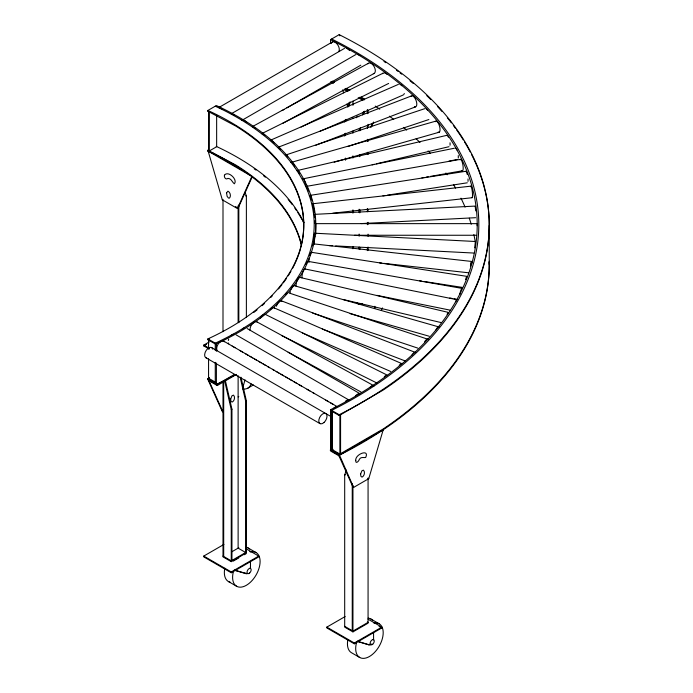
<?xml version="1.0" encoding="UTF-8"?>
<svg xmlns="http://www.w3.org/2000/svg" width="693" height="693" viewBox="0 0 693 693"><rect width="100%" height="100%" fill="white"/><g stroke="black" fill="none" stroke-linecap="round" stroke-linejoin="round"><path stroke-width="1.04" d="M314.856 237.006L314.873 235.663M474.679 247.825L475.389 241.493L314.622 233.212M314.102 236.564L313.912 244.3M314.224 235.282L314.492 233.541M344.69 122.02L345.166 119.967M348.232 106.583L349.177 102.46M345.616 121.388L346.084 119.335M349.159 105.942L350.104 101.828M359.598 128.3L359.13 130.362L359.814 130.752L360.525 127.668M362.673 114.917L363.383 111.824M363.6 114.284L364.31 111.192M356.523 117.749L357.423 116.242L358.879 116.753M242.94 386.98L245.045 379.859M338.505 454.859L352.945 487.006L353.629 487.404L368.754 478.672L383.194 429.851L382.501 429.452M368.07 478.083L368.07 623.163L352.945 631.895L344.69 627.13L344.69 475.103L346.266 470.053M301.42 244.664A252.061 145.521 0 0 0 235.759 165.003L207.874 150.199L222.314 199.818L237.439 208.558L251.88 176.403M237.439 208.558L238.123 208.16L252.131 176.975M370.694 127.295L372.444 123.397M371.379 126.897L373.57 122.02M331.652 411.166L339.189 415.523L383.064 390.133A436.027 251.732 0 0 0 484.823 189.717M333.038 449.298L331.652 450.103L339.189 454.452L383.064 429.062A436.027 251.732 0 0 0 489.215 261.261M215.956 343.572L215.263 343.971L207.874 339.709L207.874 338.903A252.061 145.521 0 0 0 207.874 110.464L216.389 105.553A263.877 152.347 0 0 1 216.381 343.815L216.389 351.282M330.526 450.251L330.526 409.719A423.475 244.49 0 0 0 330.526 39.648L339.189 34.65L339.882 35.854M208.567 111.668L208.567 150.598L207.874 150.996A252.061 145.521 0 0 1 301.42 245.469M219.057 107.389L332.259 42.039M231.28 113.756L344.473 48.406M241.77 120.417L355.899 54.522M207.874 150.199L209.286 150.979L216.649 146.734L216.649 115.367M282.216 110.542L284.087 109.459M286.893 107.839L360.802 65.168M222.314 199.818L222.999 199.428M209.26 338.903L207.874 339.709L208.593 339.319M209.251 349.073L203.751 345.902L203.751 345.105L209.251 341.935M203.751 345.902L206.497 344.317M208.567 358.775L208.567 378.239L215.956 382.501L215.263 382.9L207.874 378.638L209.321 377.876L207.874 378.638L207.874 379.435L216.814 384.598L234.234 374.541M208.991 380.778L217.238 385.542L236.521 374.411M247.851 388.149L253.352 384.97M238.123 396.907L238.816 396.509M222.999 381.644L222.999 556.877L231.254 561.642L231.254 409.606L231.938 409.208L225.32 380.379M238.123 375.736L238.123 548.146L245.686 552.512L245.686 401.273L246.379 400.875L240.939 377.191M338.929 455.803L330.674 451.039L330.249 450.095L339.189 455.249L383.194 429.851M245.92 548.674L258.749 556.081L258.749 556.877L231.254 572.756L203.751 556.877L203.751 556.081L223.917 544.438M344.69 475.103L345.374 474.705M231.713 551.845L238.816 547.747M246.379 552.113L231.254 560.845L222.999 556.081M231.254 561.642L246.379 552.91L246.379 400.875M233.29 561.079L238.79 557.908M244.291 554.729L246.119 553.672M203.751 556.081L231.254 571.959L258.749 556.081M368.07 619.195L381.817 627.13L381.817 627.927L354.314 643.806L326.81 627.927L326.81 627.13L345.149 616.545M326.81 627.13L354.314 643.009L381.817 627.13M253.127 126.221L368.511 63.219M282.441 123.51L374.177 73.423M262.023 133.506L383.246 73.094A5.83 3.11 63.5 0 0 382.64 73.675M301.091 127.07L388.643 83.437M270.651 140.151L398.397 84.373M320.192 131.228L403.378 94.906M278.006 147.323L411.287 96.006M315.904 145.192L415.861 106.713A5.83 2.642 68.9 0 1 414.405 106.687M285.966 154.937L424.731 108.68M348.25 146.414L428.854 119.542M290.965 162.465L435.663 121.18M334.182 162.188L439.319 132.181M297.332 170.547L446.777 135.334M372.15 164.804L374.255 164.31M376.36 163.817L448.977 146.699M303.092 178.82L454.365 148.233M448.891 161.157L457.354 159.451M306.219 186.408L460.654 159.321M421.872 177.893L424.003 177.521M426.134 177.139L428.265 176.767M430.396 176.394L462.352 170.79M309.875 195.409L465.783 171.292M382.934 195.85L385.065 195.521M387.205 195.183L467.29 182.796M312.378 203.794L470.876 186.166M332.761 213.21L471.976 197.73M475.086 206.09L314.319 214.371L314.839 217.723M361.235 223.588L475.606 217.697M354.521 235.256L476.117 235.256M329.201 245.599L332.441 245.764M335.681 245.928L473.787 253.049M471.76 261.46L313.262 243.841A5.83 0.901 -83.7 0 1 313.669 244.378M379.625 262.898L381.765 263.141M383.913 263.375L468.511 272.782M311.166 252.269L467.073 276.394M419.646 280.795L421.777 281.124M423.917 281.453L462.361 287.404M307.692 261.304L462.127 288.401M449.783 297.999L451.914 298.38M454.045 298.752L456.176 299.125M304.799 268.945L457.137 299.74M376.923 295.348L449.913 310.1M299.315 277.278L447.704 312.24M343.416 299.558L441.294 322.617M350.078 313.652L429.192 336.235M234.303 570.044L245.097 573.18A3.889 2.244 -60 0 0 246.327 573.293M234.988 570.434L245.781 573.579A3.889 2.244 -60 0 0 247.73 573.388M357.397 641.25L368.875 644.793A3.889 2.244 -60 0 0 371.526 644.083M357.103 641.363L368.875 644.793M289.267 293.044L428.031 339.293A5.83 2.382 -71.6 0 0 424.506 342.065M312.69 313.089L417.784 348.12M281.479 300.849L415.765 352.555M322.34 329.045L405.128 360.923M401.628 363.539L273.882 307.761A5.83 2.876 -66.4 0 1 274.445 308.324M302.572 332.995L390.705 371.483M265.791 314.605L387.015 375.017M281.566 335.499L376.81 382.96M207.874 110.464L207.874 111.261L235.759 126.065A252.061 145.521 0 0 1 300.901 247.288M256.895 321.864L374.168 385.888M288.115 352.2L360.94 391.961M332.086 81.402L333.922 82.458M344.923 88.808L348.588 90.93M359.589 97.28L364.171 99.922M330.674 81.783L333.428 83.368M344.447 89.735L347.202 91.32M358.22 97.678L362.811 100.329M352.252 117.654L352.945 118.053M207.874 111.261L209.321 112.032L209.26 150.996M212.231 152.72L244.317 171.24M207.874 150.996L250.008 175.32M245.686 195.85L246.379 196.249L246.379 317.238M235.455 206.618L238.123 208.16M247.202 328.56L359.459 393.373M236.166 334.91L349.367 400.268M223.735 341.155L336.937 406.505M232.207 346.093L235.014 347.713M239.691 350.415L242.498 352.035M245.305 353.655L248.111 355.275M249.982 356.358L252.789 357.978M254.66 359.061L256.531 360.143M258.402 361.218L261.209 362.837M263.08 363.92L265.887 365.54M267.758 366.623L269.629 367.697M272.436 369.326L274.307 370.4M276.178 371.483L278.984 373.103M280.856 374.185L283.662 375.805M285.533 376.879L287.404 377.962M289.276 379.045L292.082 380.665M293.953 381.748L296.76 383.368M298.631 384.442L301.438 386.062M307.051 389.301L309.858 390.93M312.664 392.55L314.535 393.624M325.753 400.104L328.56 401.732M330.431 402.806L333.238 404.426M207.874 338.903L216.389 343.815M330.526 409.719L339.189 414.717L339.189 415.523M211.677 347.617L331.098 416.614M203.751 345.105L209.251 348.284M205.847 357.718L319.975 423.614M368.07 478.274L368.754 478.672M247.825 547.816L256.072 552.581M370.911 619.022L379.166 623.787M249.792 551.559L250.476 551.949M379.071 626.342L381.817 627.927M367.377 621.976L368.07 622.366L352.945 631.106L344.69 626.342M249.792 568.225L250.476 568.624L250.476 561.33M372.877 639.44L373.57 639.838L373.57 632.544M245.097 573.18L245.781 573.579M228.378 581.496L236.625 586.261M359.719 657.475L351.464 652.711A19.447 11.227 -60 0 1 347.912 639.422M339.189 454.452L353.629 487.404M216.814 384.598L217.238 385.542M208.567 379.833L222.999 411.988L222.314 411.59L207.874 379.435M245.114 192.212L246.379 196.249M342.714 89.821L343.615 92.871M346.924 104.063L347.825 107.112M240.254 377.59L245.686 401.273M224.636 380.778L231.254 409.606M475.216 206.419L475.71 210.897M314.726 233.272L314.804 233.732M315.029 220.695L315.098 223.527M489.249 225.485L489.249 264.414M477.191 225.719L477.191 223.64L315.783 223.64L315.783 234.208M471.205 262.474L471.205 264.596M368.07 110.334L368.07 113.565M368.07 124.333L368.07 127.564M368.07 139.406L368.07 141.563M368.07 152.33L368.07 154.478M368.07 209.399L368.07 211.547M368.07 222.314L368.07 224.471M368.07 234.165L368.07 236.313M368.07 247.08L368.07 250.312M367.377 109.451L367.377 113.687M367.377 126.386L367.377 128.552M367.377 139.354L367.377 141.511M367.377 152.313L367.377 154.478M367.377 208.489L367.377 211.729M367.377 222.531L367.377 224.697M367.377 247.384L367.377 250.623M359.814 154.522L359.814 156.679M359.814 209.615L359.814 212.855M359.814 247.427L359.814 249.584M359.13 209.217L359.13 212.456M359.13 234.069L359.13 236.226M359.13 247.029L359.13 249.194M354.314 643.009L354.314 643.806M352.945 101.117L352.945 105.353M352.945 131.02L352.945 133.177M352.945 155.864L352.945 158.021M352.945 209.875L352.945 213.115M352.945 246.604L352.945 248.77M352.945 485.741L352.945 631.895M352.252 483.792L352.252 630.708M345.374 133.221L345.374 135.386M345.374 158.073L345.374 160.23M344.69 133.905L344.69 136.071M340.575 414.717L340.575 453.655M339.882 415.116L339.882 454.054L332.345 449.705L332.345 410.767M331.652 450.9L331.652 410.369A425.043 245.391 0 0 0 331.652 38.999M330.526 39.648L330.526 42.853M238.816 204.937L238.816 322.687M238.123 205.812L238.123 322.106M231.938 409.208L231.938 560.446M231.254 571.959L231.254 572.756M223.692 381.956L223.692 556.479M222.999 200.312L222.999 331.678M216.389 363.019L216.389 384.355A263.886 152.356 0 0 0 235.516 374.636M215.263 350.459L215.263 343.165A262.318 151.446 0 0 0 215.263 106.202M215.263 362.352L215.263 383.705M208.567 340.384L208.567 349.038M373.856 623.042A19.447 11.227 -60 0 1 382.406 638.444A19.447 11.227 -60 0 1 364.683 658.272A19.447 11.227 -60 0 1 356.6 642.35M368.07 618.147A19.447 11.227 -60 0 1 372.453 620.261M370.131 644.204A3.889 2.244 -60 0 1 368.182 644.395M250.771 551.827A19.447 11.227 -60 0 1 259.312 567.229A19.447 11.227 -60 0 1 241.597 587.066A19.447 11.227 -60 0 1 233.515 571.145M245.989 547.098A19.447 11.227 -60 0 1 249.367 549.047M230.215 582.215A19.447 11.227 -60 0 1 224.818 568.217M489.215 262.058A436.027 251.732 0 0 1 339.189 455.249M362.17 303.82A3.889 2.244 60 0 1 359.788 304.036M362.422 303.829A3.889 2.244 60 0 1 361.192 303.941M374.844 306.306A19.447 11.227 60 0 1 374.913 308.004M382.441 307.917A19.447 11.227 60 0 1 381.323 310.118M360.403 303.421A2.919 1.681 60 0 1 356.956 302.494M251.152 383.922A19.447 11.227 60 0 1 242.541 388.894M435.256 121.682A5.83 2.114 74.1 0 1 439.544 126.178A5.83 2.114 74.1 0 1 438.158 132.06M291.502 162.335A5.83 2.114 74.1 0 1 294.62 166.736M426.039 108.758A5.83 2.382 71.6 0 1 427.546 110.265M285.551 155.119A5.83 2.382 71.6 0 1 287.768 156.861M410.767 96.552A5.83 2.642 68.9 0 1 415.194 98.631A5.83 2.642 68.9 0 1 416.372 106.168M278.447 147.739A5.83 2.642 68.9 0 1 280.128 149.186M455.89 148.311A5.83 1.577 78.6 0 1 456.886 149.957M458.255 155.57A5.83 1.577 78.6 0 1 458.255 158.039M302.694 178.915A5.83 1.577 78.6 0 1 305.726 184.901M465.471 171.379A5.83 1.23 81.2 0 1 467.29 174.549M468 178.959A5.83 1.23 81.2 0 1 468 181.419M309.321 195.963A5.83 1.23 81.2 0 1 311.703 200.095M470.469 186.703A5.83 0.901 83.7 0 1 472.297 191.675A5.83 0.901 83.7 0 1 471.708 197.41M312.647 204.114A5.83 0.901 83.7 0 1 314.033 212.881M384.035 72.869A5.83 3.11 63.5 0 1 386.928 74.324M261.859 133.758A5.83 3.11 63.5 0 1 264.743 135.213M399.974 84.338A5.83 2.876 66.4 0 1 401.801 85.733M404.288 93.468A5.83 2.876 66.4 0 1 403.932 94.343M271.24 140.549A5.83 2.876 66.4 0 1 273.908 143.07M367.87 63.817A5.83 3.274 61.4 0 1 374.177 66.684A5.83 3.274 61.4 0 1 373.354 73.675M253.032 127.114A5.83 3.274 61.4 0 1 255.111 128.378M357.753 54.357A5.83 3.37 60 0 1 359.884 55.596M242.628 120.158A5.83 3.37 60 0 1 246.751 122.531M346.318 48.241A5.83 3.37 60 0 1 349.454 50.52M232.19 114.128A5.83 3.37 60 0 1 234.329 115.367M447.306 135.611A5.83 1.802 76.7 0 1 448.449 137.223M450.008 142.801A5.83 1.802 76.7 0 1 450.008 145.261M296.873 170.66A5.83 1.802 76.7 0 1 299.541 173.666M462.699 170.703A5.83 1.386 80.1 0 1 461.936 170.487M460.031 159.884A5.83 1.386 80.1 0 1 462.352 162.543A5.83 1.386 80.1 0 1 462.967 170.227M305.864 186.495A5.83 1.386 80.1 0 1 308.264 191.051M331.185 43.555A5.83 3.37 60 0 1 336.755 43.598A5.83 3.37 60 0 1 338.747 51.533M218.979 107.666A5.83 3.37 60 0 1 222.106 109M447.089 314.379A5.83 1.802 -76.7 0 1 448.224 312.76M296.006 286.079A5.83 1.802 -76.7 0 1 297.366 279.755A5.83 1.802 -76.7 0 1 299.774 277.391M370.305 387.023A5.83 3.274 -61.4 0 1 372.375 385.758M250.19 330.561A5.83 3.274 -61.4 0 1 252.529 323.501A5.83 3.274 -61.4 0 1 257.536 322.462M459.814 294.542A5.83 1.386 -80.1 0 1 462.482 288.487M305.994 264.527A5.83 1.386 -80.1 0 1 308.047 261.4M339.189 34.65A436.027 251.732 0 0 1 339.189 414.717M216.242 146.388A262.318 151.446 0 0 1 304.045 222.696M332.51 81.176A423.475 244.49 0 0 1 334.485 82.181M346.119 88.358A423.475 244.49 0 0 1 349.913 90.471M361.018 96.985A423.475 244.49 0 0 1 364.622 99.203M375.234 106.09A423.475 244.49 0 0 1 379.764 109.191M389.44 116.19A423.475 244.49 0 0 1 393.693 119.439M403.517 127.399A423.475 244.49 0 0 1 406.661 130.093M416.138 138.739A423.475 244.49 0 0 1 420.001 142.498M428.092 150.927A423.475 244.49 0 0 1 430.197 153.257M445.937 173.007A423.475 244.49 0 0 1 447.158 174.766M453.473 184.52A423.475 244.49 0 0 1 455.587 188.098M460.975 198.181A423.475 244.49 0 0 1 465.081 207.129M469.3 218.2A423.475 244.49 0 0 1 471.223 224.272M473.865 234.546A423.475 244.49 0 0 1 475.277 241.926M383.983 61.452A436.027 251.732 0 0 1 385.81 62.691M396.517 70.279A436.027 251.732 0 0 1 398.258 71.57M399.982 72.869A436.027 251.732 0 0 1 401.689 74.168M410.005 80.778A436.027 251.732 0 0 1 413.227 83.455M426.793 95.66A436.027 251.732 0 0 1 430.743 99.523M437.552 106.592A436.027 251.732 0 0 1 441.874 111.365M447.349 117.81A436.027 251.732 0 0 1 451.342 122.826M453.369 125.485A436.027 251.732 0 0 1 455.344 128.162M456.635 129.955A436.027 251.732 0 0 1 463.288 139.917M464.423 141.753A436.027 251.732 0 0 1 470.2 151.888M471.638 154.669A436.027 251.732 0 0 1 484.572 188.704M254.21 168.832A262.318 151.446 0 0 1 255.986 170.088M263.686 175.875A262.318 151.446 0 0 1 265.324 177.183M288.167 199.454A262.318 151.446 0 0 1 292.264 204.6M294.811 208.082A262.318 151.446 0 0 1 296.621 210.724M297.782 212.491A262.318 151.446 0 0 1 302.027 219.638M302.52 220.539A262.318 151.446 0 0 1 303.543 222.505M300.641 248.276A252.061 145.521 0 0 1 292.429 268.607M290.921 271.318A252.061 145.521 0 0 1 288.193 275.814M286.434 278.482A252.061 145.521 0 0 1 283.307 282.891M281.982 284.641A252.061 145.521 0 0 1 278.517 288.946M272.236 295.937A252.061 145.521 0 0 1 270.755 297.47M264.492 303.482A252.061 145.521 0 0 1 262.023 305.682M257.077 309.84A252.061 145.521 0 0 1 253.768 312.465M411.859 355.18A5.83 2.642 -68.9 0 1 415.098 352.373M276.394 306.245A5.83 2.642 -68.9 0 1 281.999 301.386M345.383 401.334A5.83 3.37 -60 0 1 348.51 400M228.742 343.867A5.83 3.37 -60 0 1 228.335 342.957M228.335 340.488A5.83 3.37 -60 0 1 228.742 339.102M231.245 335.438A5.83 3.37 -60 0 1 233.385 334.208M465.566 279.643A5.83 1.23 -81.2 0 1 466.71 276.698M309.658 255.526A5.83 1.23 -81.2 0 1 311.72 252.824M308.948 262.404A5.83 1.23 -81.2 0 1 309.104 258.463M384.294 376.723A5.83 3.11 -63.5 0 1 386.261 375.407M260.395 318.208A5.83 3.11 -63.5 0 1 261.192 316.926M262.11 315.835A5.83 3.11 -63.5 0 1 265.003 314.379M470.426 266.207A5.83 0.901 -83.7 0 1 472.271 262.812M312.422 245.876A5.83 0.901 -83.7 0 1 312.993 244.161M455.673 301.68A5.83 1.577 -78.6 0 1 456.67 300.034M301.905 277.841A5.83 1.577 -78.6 0 1 303.092 271.474A5.83 1.577 -78.6 0 1 305.197 269.04M399.22 365.332A5.83 2.876 -66.4 0 1 401.888 363.773M270.487 309.121A5.83 2.876 -66.4 0 1 273.155 307.562M333.887 408.116A5.83 3.37 -60 0 1 336.018 406.886M217.247 350.649A5.83 3.37 -60 0 1 218.754 343.269A5.83 3.37 -60 0 1 224.393 341.762M206.696 357.978A5.83 3.37 -60 0 1 206.245 350.337A5.83 3.37 -60 0 1 212.742 349.133M355.414 396.032A5.83 3.37 -60 0 1 359.546 393.65M242.281 329.088A5.83 3.37 -60 0 1 244.412 327.858M285.429 294.291A5.83 2.382 -71.6 0 1 286.937 292.775M435.975 329.894A5.83 2.114 -74.1 0 1 439.102 327.009L294.395 285.715A5.83 2.114 -74.1 0 0 290.739 289.986M290.072 292.905A5.83 2.114 -74.1 0 1 290.332 291.458M230.708 398.813L230.899 401.23L232.068 402.105C234.416 401.082 235.429 396.976 233.532 395.157L232.068 395.668L230.708 398.813M360.655 473.83L360.845 476.247L362.015 477.13C364.353 476.1 365.367 471.994 363.47 470.175L362.015 470.686L360.655 473.83M355.743 460.308C355.275 464.423 358.749 461.581 359.346 459.372C360.776 456.609 363.669 457.822 365.644 457.527C369.993 448.579 355.18 454.054 355.743 460.308M226.585 192.767L227.087 196.275L228.447 198.033L229.409 198.146C231.306 196.327 230.293 192.221 227.945 191.19L226.585 192.767M224.428 175.164C223.952 177.425 225.745 180.128 228.032 178.387C231.315 178.413 232.172 182.233 234.329 183.81C238.123 179.773 228.136 170.166 224.428 175.164M372.721 644.213A2.919 1.681 -60 0 0 373.648 639.691A2.919 1.681 -60 0 0 370.201 642.749A2.919 1.681 -60 0 0 372.721 644.213M249.636 572.998A2.919 1.681 -60 0 0 250.563 568.477A2.919 1.681 -60 0 0 247.106 571.543A2.919 1.681 -60 0 0 249.636 572.998M323.96 422.548A5.83 3.37 -60 0 0 325.805 413.504A5.83 3.37 -60 0 0 318.91 419.629A5.83 3.37 -60 0 0 323.96 422.548"/></g></svg>
